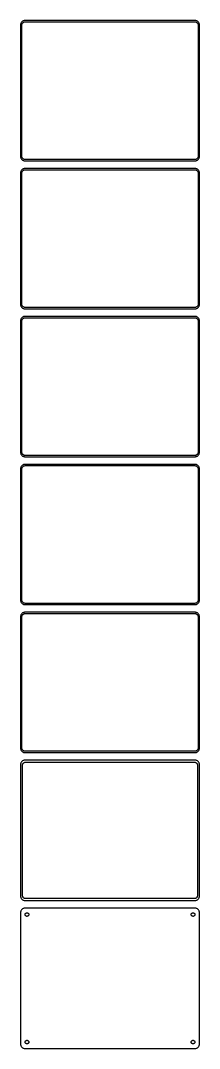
# Model space of a CAD drawing. Header units: metres. Extents: x -105 to 105, y 2528 to 5128.
# Drawn here: x -105 to 105, y 2528 to 3736 of the extents above; entities that cross this region are included whole.
import ezdxf

# ---------------------------------------------------------------- set-up
doc = ezdxf.new("R2010")
doc.units = ezdxf.units.M

msp = doc.modelspace()

# ---------------------------------------------------------------- linework, layer by layer
for p, q in [((-102.129, 3736.02), (-102.679, 3735.72)), ((-101.545, 3736.26), (-102.129, 3736.02)), ((-100.937, 3736.41), (-101.545, 3736.26)), ((-100.314, 3736.49), (-100.937, 3736.41)), ((100.314, 3736.49), (-100.314, 3736.49)), ((100.937, 3736.41), (100.314, 3736.49)), ((101.545, 3736.26), (100.937, 3736.41)), ((102.129, 3736.02), (101.545, 3736.26)), ((102.679, 3735.72), (102.129, 3736.02)), ((-104.961, 3732.13), (-105, 3731.5)), ((-105, 3731.5), (-105, 3576.5)), ((-104.843, 3732.74), (-104.961, 3732.13)), ((-104.649, 3733.34), (-104.843, 3732.74)), ((-104.382, 3733.91), (-104.649, 3733.34)), ((-104.045, 3734.44), (-104.382, 3733.91)), ((-103.645, 3734.92), (-104.045, 3734.44)), ((-103.187, 3735.35), (-103.645, 3734.92)), ((-103.5, 3731), (-103.468, 3731.5)), ((-103.5, 3577), (-103.5, 3731)), ((-103.468, 3731.5), (-103.374, 3731.99)), ((-103.374, 3731.99), (-103.219, 3732.47)), ((-103.219, 3732.47), (-103.005, 3732.93)), ((-102.679, 3735.72), (-103.187, 3735.35)), ((-103.005, 3732.93), (-102.736, 3733.35)), ((-102.736, 3733.35), (-102.416, 3733.74)), ((-102.416, 3733.74), (-102.05, 3734.08)), ((-102.05, 3734.08), (-101.643, 3734.38)), ((-101.643, 3734.38), (-101.203, 3734.62)), ((-101.203, 3734.62), (-100.736, 3734.8)), ((-100.736, 3734.8), (-100.25, 3734.93)), ((-100.25, 3734.93), (-99.7512, 3734.99)), ((-99.7512, 3734.99), (99.7512, 3734.99)), ((99.7512, 3734.99), (100.25, 3734.93)), ((100.25, 3734.93), (100.736, 3734.8)), ((100.736, 3734.8), (101.203, 3734.62)), ((101.203, 3734.62), (101.643, 3734.38)), ((101.643, 3734.38), (102.05, 3734.08)), ((102.05, 3734.08), (102.416, 3733.74)), ((102.416, 3733.74), (102.736, 3733.35)), ((103.187, 3735.35), (102.679, 3735.72)), ((102.736, 3733.35), (103.005, 3732.93)), ((103.005, 3732.93), (103.219, 3732.47)), ((103.645, 3734.92), (103.187, 3735.35)), ((103.219, 3732.47), (103.374, 3731.99)), ((103.374, 3731.99), (103.468, 3731.5)), ((103.468, 3731.5), (103.5, 3731)), ((103.5, 3731), (103.5, 3577)), ((104.045, 3734.44), (103.645, 3734.92)), ((104.382, 3733.91), (104.045, 3734.44)), ((104.649, 3733.34), (104.382, 3733.91)), ((104.843, 3732.74), (104.649, 3733.34)), ((104.961, 3732.13), (104.843, 3732.74)), ((105, 3731.5), (104.961, 3732.13)), ((105, 3576.5), (105, 3731.5)), ((-105, 3576.5), (-104.961, 3575.87)), ((-104.961, 3575.87), (-104.843, 3575.26)), ((-104.843, 3575.26), (-104.649, 3574.66)), ((-104.649, 3574.66), (-104.382, 3574.09)), ((-104.382, 3574.09), (-104.045, 3573.56)), ((-104.045, 3573.56), (-103.645, 3573.08)), ((-103.645, 3573.08), (-103.187, 3572.65)), ((-103.468, 3576.5), (-103.5, 3577)), ((-103.374, 3576.01), (-103.468, 3576.5)), ((-103.219, 3575.53), (-103.374, 3576.01)), ((-103.005, 3575.07), (-103.219, 3575.53)), ((-103.187, 3572.65), (-102.679, 3572.28)), ((-102.736, 3574.65), (-103.005, 3575.07)), ((-102.416, 3574.26), (-102.736, 3574.65)), ((-102.679, 3572.28), (-102.129, 3571.98)), ((-102.05, 3573.92), (-102.416, 3574.26)), ((-102.129, 3571.98), (-101.545, 3571.74)), ((-101.643, 3573.62), (-102.05, 3573.92)), ((-101.203, 3573.38), (-101.643, 3573.62)), ((-101.545, 3571.74), (-100.937, 3571.59)), ((-100.736, 3573.2), (-101.203, 3573.38)), ((-100.937, 3571.59), (-100.314, 3571.51)), ((-100.25, 3573.07), (-100.736, 3573.2)), ((-100.314, 3571.51), (100.314, 3571.51)), ((-99.7512, 3573.01), (-100.25, 3573.07)), ((99.7512, 3573.01), (-99.7512, 3573.01)), ((100.25, 3573.07), (99.7512, 3573.01)), ((100.736, 3573.2), (100.25, 3573.07)), ((100.314, 3571.51), (100.937, 3571.59)), ((101.203, 3573.38), (100.736, 3573.2)), ((100.937, 3571.59), (101.545, 3571.74)), ((101.643, 3573.62), (101.203, 3573.38)), ((101.545, 3571.74), (102.129, 3571.98)), ((102.05, 3573.92), (101.643, 3573.62)), ((102.416, 3574.26), (102.05, 3573.92)), ((102.129, 3571.98), (102.679, 3572.28)), ((102.736, 3574.65), (102.416, 3574.26)), ((102.679, 3572.28), (103.187, 3572.65)), ((103.005, 3575.07), (102.736, 3574.65)), ((103.219, 3575.53), (103.005, 3575.07)), ((103.187, 3572.65), (103.645, 3573.08)), ((103.374, 3576.01), (103.219, 3575.53)), ((103.468, 3576.5), (103.374, 3576.01)), ((103.5, 3577), (103.468, 3576.5)), ((103.645, 3573.08), (104.045, 3573.56)), ((104.045, 3573.56), (104.382, 3574.09)), ((104.382, 3574.09), (104.649, 3574.66)), ((104.649, 3574.66), (104.843, 3575.26)), ((104.843, 3575.26), (104.961, 3575.87)), ((104.961, 3575.87), (105, 3576.5)), ((-104.961, 3558.13), (-105, 3557.5)), ((-105, 3557.5), (-105, 3402.5)), ((-104.843, 3558.74), (-104.961, 3558.13)), ((-104.649, 3559.34), (-104.843, 3558.74)), ((-104.382, 3559.91), (-104.649, 3559.34)), ((-104.045, 3560.44), (-104.382, 3559.91)), ((-103.645, 3560.92), (-104.045, 3560.44)), ((-103.187, 3561.35), (-103.645, 3560.92)), ((-103.5, 3557), (-103.468, 3557.5)), ((-103.5, 3403), (-103.5, 3557)), ((-103.468, 3557.5), (-103.374, 3557.99)), ((-103.374, 3557.99), (-103.219, 3558.47)), ((-103.219, 3558.47), (-103.005, 3558.93)), ((-102.679, 3561.72), (-103.187, 3561.35)), ((-103.005, 3558.93), (-102.736, 3559.35)), ((-102.736, 3559.35), (-102.416, 3559.74)), ((-102.129, 3562.02), (-102.679, 3561.72)), ((-102.416, 3559.74), (-102.05, 3560.08)), ((-101.545, 3562.26), (-102.129, 3562.02)), ((-102.05, 3560.08), (-101.643, 3560.38)), ((-101.643, 3560.38), (-101.203, 3560.62)), ((-100.937, 3562.41), (-101.545, 3562.26)), ((-101.203, 3560.62), (-100.736, 3560.8)), ((-100.314, 3562.49), (-100.937, 3562.41)), ((-100.736, 3560.8), (-100.25, 3560.93)), ((100.314, 3562.49), (-100.314, 3562.49)), ((-100.25, 3560.93), (-99.7512, 3560.99)), ((-99.7512, 3560.99), (99.7512, 3560.99)), ((99.7512, 3560.99), (100.25, 3560.93)), ((100.25, 3560.93), (100.736, 3560.8)), ((100.937, 3562.41), (100.314, 3562.49)), ((100.736, 3560.8), (101.203, 3560.62)), ((101.545, 3562.26), (100.937, 3562.41)), ((101.203, 3560.62), (101.643, 3560.38)), ((102.129, 3562.02), (101.545, 3562.26)), ((101.643, 3560.38), (102.05, 3560.08)), ((102.05, 3560.08), (102.416, 3559.74)), ((102.679, 3561.72), (102.129, 3562.02)), ((102.416, 3559.74), (102.736, 3559.35)), ((103.187, 3561.35), (102.679, 3561.72)), ((102.736, 3559.35), (103.005, 3558.93)), ((103.005, 3558.93), (103.219, 3558.47)), ((103.645, 3560.92), (103.187, 3561.35)), ((103.219, 3558.47), (103.374, 3557.99)), ((103.374, 3557.99), (103.468, 3557.5)), ((103.468, 3557.5), (103.5, 3557)), ((103.5, 3557), (103.5, 3403)), ((104.045, 3560.44), (103.645, 3560.92)), ((104.382, 3559.91), (104.045, 3560.44)), ((104.649, 3559.34), (104.382, 3559.91)), ((104.843, 3558.74), (104.649, 3559.34)), ((104.961, 3558.13), (104.843, 3558.74)), ((105, 3557.5), (104.961, 3558.13)), ((105, 3402.5), (105, 3557.5)), ((-105, 3402.5), (-104.961, 3401.87)), ((-104.961, 3401.87), (-104.843, 3401.26)), ((-104.843, 3401.26), (-104.649, 3400.66)), ((-104.649, 3400.66), (-104.382, 3400.09)), ((-104.382, 3400.09), (-104.045, 3399.56)), ((-104.045, 3399.56), (-103.645, 3399.08)), ((-103.645, 3399.08), (-103.187, 3398.65)), ((-103.468, 3402.5), (-103.5, 3403)), ((-103.374, 3402.01), (-103.468, 3402.5)), ((-103.219, 3401.53), (-103.374, 3402.01)), ((-103.005, 3401.07), (-103.219, 3401.53)), ((-103.187, 3398.65), (-102.679, 3398.28)), ((-102.736, 3400.65), (-103.005, 3401.07)), ((-102.416, 3400.26), (-102.736, 3400.65)), ((-102.679, 3398.28), (-102.129, 3397.98)), ((-102.05, 3399.92), (-102.416, 3400.26)), ((-102.129, 3397.98), (-101.545, 3397.74)), ((-101.643, 3399.62), (-102.05, 3399.92)), ((-101.203, 3399.38), (-101.643, 3399.62)), ((-101.545, 3397.74), (-100.937, 3397.59)), ((-100.736, 3399.2), (-101.203, 3399.38)), ((-100.937, 3397.59), (-100.314, 3397.51)), ((-100.25, 3399.07), (-100.736, 3399.2)), ((-100.314, 3397.51), (100.314, 3397.51)), ((-99.7512, 3399.01), (-100.25, 3399.07)), ((99.7512, 3399.01), (-99.7512, 3399.01)), ((100.25, 3399.07), (99.7512, 3399.01)), ((100.736, 3399.2), (100.25, 3399.07)), ((100.314, 3397.51), (100.937, 3397.59)), ((101.203, 3399.38), (100.736, 3399.2)), ((100.937, 3397.59), (101.545, 3397.74)), ((101.643, 3399.62), (101.203, 3399.38)), ((101.545, 3397.74), (102.129, 3397.98)), ((102.05, 3399.92), (101.643, 3399.62)), ((102.416, 3400.26), (102.05, 3399.92)), ((102.129, 3397.98), (102.679, 3398.28)), ((102.736, 3400.65), (102.416, 3400.26)), ((102.679, 3398.28), (103.187, 3398.65)), ((103.005, 3401.07), (102.736, 3400.65)), ((103.219, 3401.53), (103.005, 3401.07)), ((103.187, 3398.65), (103.645, 3399.08)), ((103.374, 3402.01), (103.219, 3401.53)), ((103.468, 3402.5), (103.374, 3402.01)), ((103.5, 3403), (103.468, 3402.5)), ((103.645, 3399.08), (104.045, 3399.56)), ((104.045, 3399.56), (104.382, 3400.09)), ((104.382, 3400.09), (104.649, 3400.66)), ((104.649, 3400.66), (104.843, 3401.26)), ((104.843, 3401.26), (104.961, 3401.87)), ((104.961, 3401.87), (105, 3402.5)), ((-104.649, 3385.34), (-104.843, 3384.74)), ((-104.382, 3385.91), (-104.649, 3385.34)), ((-104.045, 3386.44), (-104.382, 3385.91)), ((-103.645, 3386.92), (-104.045, 3386.44)), ((-103.187, 3387.35), (-103.645, 3386.92)), ((-102.679, 3387.72), (-103.187, 3387.35)), ((-103.005, 3384.93), (-102.736, 3385.35)), ((-102.736, 3385.35), (-102.416, 3385.74)), ((-102.129, 3388.02), (-102.679, 3387.72)), ((-102.416, 3385.74), (-102.05, 3386.08)), ((-101.545, 3388.26), (-102.129, 3388.02)), ((-102.05, 3386.08), (-101.643, 3386.38)), ((-101.643, 3386.38), (-101.203, 3386.62)), ((-100.937, 3388.41), (-101.545, 3388.26)), ((-101.203, 3386.62), (-100.736, 3386.8)), ((-100.314, 3388.49), (-100.937, 3388.41)), ((-100.736, 3386.8), (-100.25, 3386.93)), ((100.314, 3388.49), (-100.314, 3388.49)), ((-100.25, 3386.93), (-99.7512, 3386.99)), ((-99.7512, 3386.99), (99.7512, 3386.99)), ((99.7512, 3386.99), (100.25, 3386.93)), ((100.25, 3386.93), (100.736, 3386.8)), ((100.937, 3388.41), (100.314, 3388.49)), ((100.736, 3386.8), (101.203, 3386.62)), ((101.545, 3388.26), (100.937, 3388.41)), ((101.203, 3386.62), (101.643, 3386.38)), ((102.129, 3388.02), (101.545, 3388.26)), ((101.643, 3386.38), (102.05, 3386.08)), ((102.05, 3386.08), (102.416, 3385.74)), ((102.679, 3387.72), (102.129, 3388.02)), ((102.416, 3385.74), (102.736, 3385.35)), ((103.187, 3387.35), (102.679, 3387.72)), ((102.736, 3385.35), (103.005, 3384.93)), ((103.645, 3386.92), (103.187, 3387.35)), ((104.045, 3386.44), (103.645, 3386.92)), ((104.382, 3385.91), (104.045, 3386.44)), ((104.649, 3385.34), (104.382, 3385.91)), ((104.843, 3384.74), (104.649, 3385.34)), ((-104.961, 3384.13), (-105, 3383.5)), ((-105, 3383.5), (-105, 3228.5)), ((-104.843, 3384.74), (-104.961, 3384.13)), ((-103.5, 3383), (-103.468, 3383.5)), ((-103.5, 3229), (-103.5, 3383)), ((-103.468, 3383.5), (-103.374, 3383.99)), ((-103.374, 3383.99), (-103.219, 3384.47)), ((-103.219, 3384.47), (-103.005, 3384.93)), ((103.005, 3384.93), (103.219, 3384.47)), ((103.219, 3384.47), (103.374, 3383.99)), ((103.374, 3383.99), (103.468, 3383.5)), ((103.468, 3383.5), (103.5, 3383)), ((103.5, 3383), (103.5, 3229)), ((104.961, 3384.13), (104.843, 3384.74)), ((105, 3383.5), (104.961, 3384.13)), ((105, 3228.5), (105, 3383.5)), ((-105, 3228.5), (-104.961, 3227.87)), ((-103.468, 3228.5), (-103.5, 3229)), ((-103.374, 3228.01), (-103.468, 3228.5)), ((-103.219, 3227.53), (-103.374, 3228.01)), ((103.374, 3228.01), (103.219, 3227.53)), ((103.468, 3228.5), (103.374, 3228.01)), ((103.5, 3229), (103.468, 3228.5)), ((104.961, 3227.87), (105, 3228.5)), ((-104.961, 3227.87), (-104.843, 3227.26)), ((-104.843, 3227.26), (-104.649, 3226.66)), ((-104.649, 3226.66), (-104.382, 3226.09)), ((-104.382, 3226.09), (-104.045, 3225.56)), ((-104.045, 3225.56), (-103.645, 3225.08)), ((-103.645, 3225.08), (-103.187, 3224.65)), ((-103.005, 3227.07), (-103.219, 3227.53)), ((-103.187, 3224.65), (-102.679, 3224.28)), ((-102.736, 3226.65), (-103.005, 3227.07)), ((-102.416, 3226.26), (-102.736, 3226.65)), ((-102.679, 3224.28), (-102.129, 3223.98)), ((-102.05, 3225.92), (-102.416, 3226.26)), ((-102.129, 3223.98), (-101.545, 3223.74)), ((-101.643, 3225.62), (-102.05, 3225.92)), ((-101.203, 3225.38), (-101.643, 3225.62)), ((-101.545, 3223.74), (-100.937, 3223.59)), ((-100.736, 3225.2), (-101.203, 3225.38)), ((-100.937, 3223.59), (-100.314, 3223.51)), ((-100.25, 3225.07), (-100.736, 3225.2)), ((-100.314, 3223.51), (100.314, 3223.51)), ((-99.7512, 3225.01), (-100.25, 3225.07)), ((99.7512, 3225.01), (-99.7512, 3225.01)), ((100.25, 3225.07), (99.7512, 3225.01)), ((100.736, 3225.2), (100.25, 3225.07)), ((100.314, 3223.51), (100.937, 3223.59)), ((101.203, 3225.38), (100.736, 3225.2)), ((100.937, 3223.59), (101.545, 3223.74)), ((101.643, 3225.62), (101.203, 3225.38)), ((101.545, 3223.74), (102.129, 3223.98)), ((102.05, 3225.92), (101.643, 3225.62)), ((102.416, 3226.26), (102.05, 3225.92)), ((102.129, 3223.98), (102.679, 3224.28)), ((102.736, 3226.65), (102.416, 3226.26)), ((102.679, 3224.28), (103.187, 3224.65)), ((103.005, 3227.07), (102.736, 3226.65)), ((103.219, 3227.53), (103.005, 3227.07)), ((103.187, 3224.65), (103.645, 3225.08)), ((103.645, 3225.08), (104.045, 3225.56)), ((104.045, 3225.56), (104.382, 3226.09)), ((104.382, 3226.09), (104.649, 3226.66)), ((104.649, 3226.66), (104.843, 3227.26)), ((104.843, 3227.26), (104.961, 3227.87)), ((-104.961, 3210.13), (-105, 3209.5)), ((-105, 3209.5), (-105, 3054.5)), ((-104.843, 3210.74), (-104.961, 3210.13)), ((-104.649, 3211.34), (-104.843, 3210.74)), ((-104.382, 3211.91), (-104.649, 3211.34)), ((-104.045, 3212.44), (-104.382, 3211.91)), ((-103.645, 3212.92), (-104.045, 3212.44)), ((-103.187, 3213.35), (-103.645, 3212.92)), ((-103.5, 3209), (-103.468, 3209.5)), ((-103.5, 3055), (-103.5, 3209)), ((-103.468, 3209.5), (-103.374, 3209.99)), ((-103.374, 3209.99), (-103.219, 3210.47)), ((-103.219, 3210.47), (-103.005, 3210.93)), ((-102.679, 3213.72), (-103.187, 3213.35)), ((-103.005, 3210.93), (-102.736, 3211.35)), ((-102.736, 3211.35), (-102.416, 3211.74)), ((-102.129, 3214.02), (-102.679, 3213.72)), ((-102.416, 3211.74), (-102.05, 3212.08)), ((-101.545, 3214.26), (-102.129, 3214.02)), ((-102.05, 3212.08), (-101.643, 3212.38)), ((-101.643, 3212.38), (-101.203, 3212.62)), ((-100.937, 3214.41), (-101.545, 3214.26)), ((-101.203, 3212.62), (-100.736, 3212.8)), ((-100.314, 3214.49), (-100.937, 3214.41)), ((-100.736, 3212.8), (-100.25, 3212.93)), ((100.314, 3214.49), (-100.314, 3214.49)), ((-100.25, 3212.93), (-99.7512, 3212.99)), ((-99.7512, 3212.99), (99.7512, 3212.99)), ((99.7512, 3212.99), (100.25, 3212.93)), ((100.25, 3212.93), (100.736, 3212.8)), ((100.937, 3214.41), (100.314, 3214.49)), ((100.736, 3212.8), (101.203, 3212.62)), ((101.545, 3214.26), (100.937, 3214.41)), ((101.203, 3212.62), (101.643, 3212.38)), ((102.129, 3214.02), (101.545, 3214.26)), ((101.643, 3212.38), (102.05, 3212.08)), ((102.05, 3212.08), (102.416, 3211.74)), ((102.679, 3213.72), (102.129, 3214.02)), ((102.416, 3211.74), (102.736, 3211.35)), ((103.187, 3213.35), (102.679, 3213.72)), ((102.736, 3211.35), (103.005, 3210.93)), ((103.005, 3210.93), (103.219, 3210.47)), ((103.645, 3212.92), (103.187, 3213.35)), ((103.219, 3210.47), (103.374, 3209.99)), ((103.374, 3209.99), (103.468, 3209.5)), ((103.468, 3209.5), (103.5, 3209)), ((103.5, 3209), (103.5, 3055)), ((104.045, 3212.44), (103.645, 3212.92)), ((104.382, 3211.91), (104.045, 3212.44)), ((104.649, 3211.34), (104.382, 3211.91)), ((104.843, 3210.74), (104.649, 3211.34)), ((104.961, 3210.13), (104.843, 3210.74)), ((105, 3209.5), (104.961, 3210.13)), ((105, 3054.5), (105, 3209.5)), ((-105, 3054.5), (-104.961, 3053.87)), ((-104.961, 3053.87), (-104.843, 3053.26)), ((-104.843, 3053.26), (-104.649, 3052.66)), ((-104.649, 3052.66), (-104.382, 3052.09)), ((-104.382, 3052.09), (-104.045, 3051.56)), ((-104.045, 3051.56), (-103.645, 3051.08)), ((-103.645, 3051.08), (-103.187, 3050.65)), ((-103.468, 3054.5), (-103.5, 3055)), ((-103.374, 3054.01), (-103.468, 3054.5)), ((-103.219, 3053.53), (-103.374, 3054.01)), ((-103.005, 3053.07), (-103.219, 3053.53)), ((-103.187, 3050.65), (-102.679, 3050.28)), ((-102.736, 3052.65), (-103.005, 3053.07)), ((-102.416, 3052.26), (-102.736, 3052.65)), ((-102.679, 3050.28), (-102.129, 3049.98)), ((-102.05, 3051.92), (-102.416, 3052.26)), ((-102.129, 3049.98), (-101.545, 3049.74)), ((-101.643, 3051.62), (-102.05, 3051.92)), ((-101.203, 3051.38), (-101.643, 3051.62)), ((-101.545, 3049.74), (-100.937, 3049.59)), ((-100.736, 3051.2), (-101.203, 3051.38)), ((-100.937, 3049.59), (-100.314, 3049.51)), ((-100.25, 3051.07), (-100.736, 3051.2)), ((-100.314, 3049.51), (100.314, 3049.51)), ((-99.7512, 3051.01), (-100.25, 3051.07)), ((99.7512, 3051.01), (-99.7512, 3051.01)), ((100.25, 3051.07), (99.7512, 3051.01)), ((100.736, 3051.2), (100.25, 3051.07)), ((100.314, 3049.51), (100.937, 3049.59)), ((101.203, 3051.38), (100.736, 3051.2)), ((100.937, 3049.59), (101.545, 3049.74)), ((101.643, 3051.62), (101.203, 3051.38)), ((101.545, 3049.74), (102.129, 3049.98)), ((102.05, 3051.92), (101.643, 3051.62)), ((102.416, 3052.26), (102.05, 3051.92)), ((102.129, 3049.98), (102.679, 3050.28)), ((102.736, 3052.65), (102.416, 3052.26)), ((102.679, 3050.28), (103.187, 3050.65)), ((103.005, 3053.07), (102.736, 3052.65)), ((103.219, 3053.53), (103.005, 3053.07)), ((103.187, 3050.65), (103.645, 3051.08)), ((103.374, 3054.01), (103.219, 3053.53)), ((103.468, 3054.5), (103.374, 3054.01)), ((103.5, 3055), (103.468, 3054.5)), ((103.645, 3051.08), (104.045, 3051.56)), ((104.045, 3051.56), (104.382, 3052.09)), ((104.382, 3052.09), (104.649, 3052.66)), ((104.649, 3052.66), (104.843, 3053.26)), ((104.843, 3053.26), (104.961, 3053.87)), ((104.961, 3053.87), (105, 3054.5)), ((-104.961, 3036.13), (-105, 3035.5)), ((-105, 3035.5), (-105, 2880.5)), ((-104.843, 3036.74), (-104.961, 3036.13)), ((-104.649, 3037.34), (-104.843, 3036.74)), ((-104.382, 3037.91), (-104.649, 3037.34)), ((-104.045, 3038.44), (-104.382, 3037.91)), ((-103.645, 3038.92), (-104.045, 3038.44)), ((-103.187, 3039.35), (-103.645, 3038.92)), ((-103.5, 3035), (-103.468, 3035.5)), ((-103.5, 2881), (-103.5, 3035)), ((-103.468, 3035.5), (-103.374, 3035.99)), ((-103.374, 3035.99), (-103.219, 3036.47)), ((-103.219, 3036.47), (-103.005, 3036.93)), ((-102.679, 3039.72), (-103.187, 3039.35)), ((-103.005, 3036.93), (-102.736, 3037.35)), ((-102.736, 3037.35), (-102.416, 3037.74)), ((-102.129, 3040.02), (-102.679, 3039.72)), ((-102.416, 3037.74), (-102.05, 3038.08)), ((-101.545, 3040.26), (-102.129, 3040.02)), ((-102.05, 3038.08), (-101.643, 3038.38)), ((-101.643, 3038.38), (-101.203, 3038.62)), ((-100.937, 3040.41), (-101.545, 3040.26)), ((-101.203, 3038.62), (-100.736, 3038.8)), ((-100.314, 3040.49), (-100.937, 3040.41)), ((-100.736, 3038.8), (-100.25, 3038.93)), ((100.314, 3040.49), (-100.314, 3040.49)), ((-100.25, 3038.93), (-99.7512, 3038.99)), ((-99.7512, 3038.99), (99.7512, 3038.99)), ((99.7512, 3038.99), (100.25, 3038.93)), ((100.25, 3038.93), (100.736, 3038.8)), ((100.937, 3040.41), (100.314, 3040.49)), ((100.736, 3038.8), (101.203, 3038.62)), ((101.545, 3040.26), (100.937, 3040.41)), ((101.203, 3038.62), (101.643, 3038.38)), ((102.129, 3040.02), (101.545, 3040.26)), ((101.643, 3038.38), (102.05, 3038.08)), ((102.05, 3038.08), (102.416, 3037.74)), ((102.679, 3039.72), (102.129, 3040.02)), ((102.416, 3037.74), (102.736, 3037.35)), ((103.187, 3039.35), (102.679, 3039.72)), ((102.736, 3037.35), (103.005, 3036.93)), ((103.005, 3036.93), (103.219, 3036.47)), ((103.645, 3038.92), (103.187, 3039.35)), ((103.219, 3036.47), (103.374, 3035.99)), ((103.374, 3035.99), (103.468, 3035.5)), ((103.468, 3035.5), (103.5, 3035)), ((103.5, 3035), (103.5, 2881)), ((104.045, 3038.44), (103.645, 3038.92)), ((104.382, 3037.91), (104.045, 3038.44)), ((104.649, 3037.34), (104.382, 3037.91)), ((104.843, 3036.74), (104.649, 3037.34)), ((104.961, 3036.13), (104.843, 3036.74)), ((105, 3035.5), (104.961, 3036.13)), ((105, 2880.5), (105, 3035.5)), ((-105, 2880.5), (-104.961, 2879.87)), ((-104.961, 2879.87), (-104.843, 2879.26)), ((-104.843, 2879.26), (-104.649, 2878.66)), ((-104.649, 2878.66), (-104.382, 2878.09)), ((-104.382, 2878.09), (-104.045, 2877.56)), ((-104.045, 2877.56), (-103.645, 2877.08)), ((-103.468, 2880.5), (-103.5, 2881)), ((-103.374, 2880.01), (-103.468, 2880.5)), ((-103.219, 2879.53), (-103.374, 2880.01)), ((-103.005, 2879.07), (-103.219, 2879.53)), ((-102.736, 2878.65), (-103.005, 2879.07)), ((-102.416, 2878.26), (-102.736, 2878.65)), ((-102.05, 2877.92), (-102.416, 2878.26)), ((-101.643, 2877.62), (-102.05, 2877.92)), ((-101.203, 2877.38), (-101.643, 2877.62)), ((-100.736, 2877.2), (-101.203, 2877.38)), ((101.203, 2877.38), (100.736, 2877.2)), ((101.643, 2877.62), (101.203, 2877.38)), ((102.05, 2877.92), (101.643, 2877.62)), ((102.416, 2878.26), (102.05, 2877.92)), ((102.736, 2878.65), (102.416, 2878.26)), ((103.005, 2879.07), (102.736, 2878.65)), ((103.219, 2879.53), (103.005, 2879.07)), ((103.374, 2880.01), (103.219, 2879.53)), ((103.468, 2880.5), (103.374, 2880.01)), ((103.5, 2881), (103.468, 2880.5)), ((103.645, 2877.08), (104.045, 2877.56)), ((104.045, 2877.56), (104.382, 2878.09)), ((104.382, 2878.09), (104.649, 2878.66)), ((104.649, 2878.66), (104.843, 2879.26)), ((104.843, 2879.26), (104.961, 2879.87)), ((104.961, 2879.87), (105, 2880.5)), ((-103.645, 2877.08), (-103.187, 2876.65)), ((-103.187, 2865.35), (-103.645, 2864.92)), ((-103.187, 2876.65), (-102.679, 2876.28)), ((-102.679, 2865.72), (-103.187, 2865.35)), ((-102.679, 2876.28), (-102.129, 2875.98)), ((-102.129, 2866.02), (-102.679, 2865.72)), ((-102.129, 2875.98), (-101.545, 2875.74)), ((-101.545, 2866.26), (-102.129, 2866.02)), ((-101.545, 2875.74), (-100.937, 2875.59)), ((-100.937, 2866.41), (-101.545, 2866.26)), ((-100.937, 2875.59), (-100.314, 2875.51)), ((-100.314, 2866.49), (-100.937, 2866.41)), ((-100.25, 2877.07), (-100.736, 2877.2)), ((-100.314, 2875.51), (100.314, 2875.51)), ((100.314, 2866.49), (-100.314, 2866.49)), ((-99.7512, 2877.01), (-100.25, 2877.07)), ((99.7512, 2877.01), (-99.7512, 2877.01)), ((100.25, 2877.07), (99.7512, 2877.01)), ((100.736, 2877.2), (100.25, 2877.07)), ((100.314, 2875.51), (100.937, 2875.59)), ((100.937, 2866.41), (100.314, 2866.49)), ((100.937, 2875.59), (101.545, 2875.74)), ((101.545, 2866.26), (100.937, 2866.41)), ((101.545, 2875.74), (102.129, 2875.98)), ((102.129, 2866.02), (101.545, 2866.26)), ((102.129, 2875.98), (102.679, 2876.28)), ((102.679, 2865.72), (102.129, 2866.02)), ((102.679, 2876.28), (103.187, 2876.65)), ((103.187, 2865.35), (102.679, 2865.72)), ((103.187, 2876.65), (103.645, 2877.08)), ((103.645, 2864.92), (103.187, 2865.35)), ((-104.961, 2862.13), (-105, 2861.5)), ((-105, 2861.5), (-105, 2706.5)), ((-104.843, 2862.74), (-104.961, 2862.13)), ((-104.649, 2863.34), (-104.843, 2862.74)), ((-104.382, 2863.91), (-104.649, 2863.34)), ((-104.045, 2864.44), (-104.382, 2863.91)), ((-103.645, 2864.92), (-104.045, 2864.44)), ((-102.613, 2861), (-102.588, 2861.39)), ((-102.613, 2707), (-102.613, 2861)), ((-102.588, 2861.39), (-102.515, 2861.77)), ((-102.515, 2861.77), (-102.394, 2862.15)), ((-102.394, 2862.15), (-102.228, 2862.5)), ((-102.228, 2862.5), (-102.018, 2862.83)), ((-102.018, 2862.83), (-101.769, 2863.13)), ((-101.769, 2863.13), (-101.484, 2863.4)), ((-101.484, 2863.4), (-101.168, 2863.63)), ((-101.168, 2863.63), (-100.825, 2863.82)), ((-100.825, 2863.82), (-100.462, 2863.96)), ((-100.462, 2863.96), (-100.083, 2864.06)), ((-100.083, 2864.06), (-99.6955, 2864.11)), ((-99.6955, 2864.11), (99.6955, 2864.11)), ((99.6955, 2864.11), (100.083, 2864.06)), ((100.083, 2864.06), (100.462, 2863.96)), ((100.462, 2863.96), (100.825, 2863.82)), ((100.825, 2863.82), (101.168, 2863.63)), ((101.168, 2863.63), (101.484, 2863.4)), ((101.484, 2863.4), (101.769, 2863.13)), ((101.769, 2863.13), (102.018, 2862.83)), ((102.018, 2862.83), (102.228, 2862.5)), ((102.228, 2862.5), (102.394, 2862.15)), ((102.394, 2862.15), (102.515, 2861.77)), ((102.515, 2861.77), (102.588, 2861.39)), ((102.588, 2861.39), (102.613, 2861)), ((102.613, 2861), (102.613, 2707)), ((104.045, 2864.44), (103.645, 2864.92)), ((104.382, 2863.91), (104.045, 2864.44)), ((104.649, 2863.34), (104.382, 2863.91)), ((104.843, 2862.74), (104.649, 2863.34)), ((104.961, 2862.13), (104.843, 2862.74)), ((105, 2861.5), (104.961, 2862.13)), ((105, 2706.5), (105, 2861.5)), ((-105, 2706.5), (-104.961, 2705.87)), ((-104.961, 2705.87), (-104.843, 2705.26)), ((-104.843, 2705.26), (-104.649, 2704.66)), ((-104.649, 2704.66), (-104.382, 2704.09)), ((-104.382, 2704.09), (-104.045, 2703.56)), ((-104.045, 2703.56), (-103.645, 2703.08)), ((-103.645, 2703.08), (-103.187, 2702.65)), ((-103.187, 2702.65), (-102.679, 2702.28)), ((-102.679, 2702.28), (-102.129, 2701.98)), ((-102.588, 2706.61), (-102.613, 2707)), ((-102.515, 2706.23), (-102.588, 2706.61)), ((-102.394, 2705.85), (-102.515, 2706.23)), ((-102.228, 2705.5), (-102.394, 2705.85)), ((-102.018, 2705.17), (-102.228, 2705.5)), ((-102.129, 2701.98), (-101.545, 2701.74)), ((-101.769, 2704.87), (-102.018, 2705.17)), ((-101.484, 2704.6), (-101.769, 2704.87)), ((-101.545, 2701.74), (-100.937, 2701.59)), ((-101.168, 2704.37), (-101.484, 2704.6)), ((-100.825, 2704.18), (-101.168, 2704.37)), ((-100.937, 2701.59), (-100.314, 2701.51)), ((-100.462, 2704.04), (-100.825, 2704.18)), ((-100.083, 2703.94), (-100.462, 2704.04)), ((-100.314, 2701.51), (100.314, 2701.51)), ((-99.6955, 2703.89), (-100.083, 2703.94)), ((99.6955, 2703.89), (-99.6955, 2703.89)), ((100.083, 2703.94), (99.6955, 2703.89)), ((100.462, 2704.04), (100.083, 2703.94)), ((100.314, 2701.51), (100.937, 2701.59)), ((100.825, 2704.18), (100.462, 2704.04)), ((101.168, 2704.37), (100.825, 2704.18)), ((100.937, 2701.59), (101.545, 2701.74)), ((101.484, 2704.6), (101.168, 2704.37)), ((101.769, 2704.87), (101.484, 2704.6)), ((101.545, 2701.74), (102.129, 2701.98)), ((102.018, 2705.17), (101.769, 2704.87)), ((102.228, 2705.5), (102.018, 2705.17)), ((102.129, 2701.98), (102.679, 2702.28)), ((102.394, 2705.85), (102.228, 2705.5)), ((102.515, 2706.23), (102.394, 2705.85)), ((102.588, 2706.61), (102.515, 2706.23)), ((102.613, 2707), (102.588, 2706.61)), ((102.679, 2702.28), (103.187, 2702.65)), ((103.187, 2702.65), (103.645, 2703.08)), ((103.645, 2703.08), (104.045, 2703.56)), ((104.045, 2703.56), (104.382, 2704.09)), ((104.382, 2704.09), (104.649, 2704.66)), ((104.649, 2704.66), (104.843, 2705.26)), ((104.843, 2705.26), (104.961, 2705.87)), ((104.961, 2705.87), (105, 2706.5)), ((-104.961, 2688.13), (-105, 2687.5)), ((-105, 2687.5), (-105, 2532.5)), ((-104.843, 2688.74), (-104.961, 2688.13)), ((-104.649, 2689.34), (-104.843, 2688.74)), ((-104.382, 2689.91), (-104.649, 2689.34)), ((-104.045, 2690.44), (-104.382, 2689.91)), ((-103.645, 2690.92), (-104.045, 2690.44)), ((-103.187, 2691.35), (-103.645, 2690.92)), ((-102.679, 2691.72), (-103.187, 2691.35)), ((-102.129, 2692.02), (-102.679, 2691.72)), ((-101.545, 2692.26), (-102.129, 2692.02)), ((-100.937, 2692.41), (-101.545, 2692.26)), ((-100.314, 2692.49), (-100.937, 2692.41)), ((100.314, 2692.49), (-100.314, 2692.49)), ((-99.6353, 2685), (-99.6185, 2685.27)), ((-99.6185, 2684.73), (-99.6353, 2685)), ((-99.6185, 2685.27), (-99.5682, 2685.53)), ((-99.5682, 2684.47), (-99.6185, 2684.73)), ((-99.5682, 2685.53), (-99.4853, 2685.79)), ((-99.4853, 2684.21), (-99.5682, 2684.47)), ((-99.4853, 2685.79), (-99.3712, 2686.03)), ((-99.3712, 2683.97), (-99.4853, 2684.21)), ((-99.3712, 2686.03), (-99.2275, 2686.26)), ((-99.2275, 2683.74), (-99.3712, 2683.97)), ((-99.2275, 2686.26), (-99.0566, 2686.46)), ((-99.0566, 2686.46), (-98.8611, 2686.65)), ((-98.8611, 2686.65), (-98.6441, 2686.8)), ((-98.6441, 2686.8), (-98.4092, 2686.93)), ((-98.4092, 2686.93), (-98.1598, 2687.03)), ((-98.1598, 2687.03), (-97.9001, 2687.1)), ((-97.9001, 2687.1), (-97.6341, 2687.13)), ((-97.6341, 2687.13), (-97.3659, 2687.13)), ((-97.3659, 2687.13), (-97.0999, 2687.1)), ((-97.0999, 2687.1), (-96.8401, 2687.03)), ((-96.8401, 2687.03), (-96.5908, 2686.93)), ((-96.5908, 2686.93), (-96.3559, 2686.8)), ((-96.3559, 2686.8), (-96.1389, 2686.65)), ((-96.1389, 2686.65), (-95.9434, 2686.46)), ((-95.9434, 2686.46), (-95.7725, 2686.26)), ((-95.7725, 2686.26), (-95.6288, 2686.03)), ((-95.6288, 2683.97), (-95.7725, 2683.74)), ((-95.6288, 2686.03), (-95.5146, 2685.79)), ((-95.5146, 2684.21), (-95.6288, 2683.97)), ((-95.5146, 2685.79), (-95.4318, 2685.53)), ((-95.4318, 2684.47), (-95.5146, 2684.21)), ((-95.4318, 2685.53), (-95.3815, 2685.27)), ((-95.3815, 2684.73), (-95.4318, 2684.47)), ((-95.3815, 2685.27), (-95.3647, 2685)), ((-95.3647, 2685), (-95.3815, 2684.73)), ((95.3647, 2685), (95.3815, 2685.27)), ((95.3815, 2684.73), (95.3647, 2685)), ((95.3815, 2685.27), (95.4318, 2685.53)), ((95.4318, 2684.47), (95.3815, 2684.73)), ((95.4318, 2685.53), (95.5146, 2685.79)), ((95.5146, 2684.21), (95.4318, 2684.47)), ((95.5146, 2685.79), (95.6288, 2686.03)), ((95.6288, 2683.97), (95.5146, 2684.21)), ((95.6288, 2686.03), (95.7725, 2686.26)), ((95.7725, 2683.74), (95.6288, 2683.97)), ((95.7725, 2686.26), (95.9434, 2686.46)), ((95.9434, 2686.46), (96.1389, 2686.65)), ((96.1389, 2686.65), (96.3559, 2686.8)), ((96.3559, 2686.8), (96.5908, 2686.93)), ((96.5908, 2686.93), (96.8401, 2687.03)), ((96.8401, 2687.03), (97.0999, 2687.1)), ((97.0999, 2687.1), (97.3659, 2687.13)), ((97.3659, 2687.13), (97.6341, 2687.13)), ((97.6341, 2687.13), (97.9001, 2687.1)), ((97.9001, 2687.1), (98.1598, 2687.03)), ((98.1598, 2687.03), (98.4092, 2686.93)), ((98.4092, 2686.93), (98.6441, 2686.8)), ((98.6441, 2686.8), (98.8611, 2686.65)), ((98.8611, 2686.65), (99.0566, 2686.46)), ((99.0566, 2686.46), (99.2275, 2686.26)), ((99.2275, 2686.26), (99.3712, 2686.03)), ((99.3712, 2683.97), (99.2275, 2683.74)), ((99.3712, 2686.03), (99.4853, 2685.79)), ((99.4853, 2684.21), (99.3712, 2683.97)), ((99.4853, 2685.79), (99.5682, 2685.53)), ((99.5682, 2684.47), (99.4853, 2684.21)), ((99.5682, 2685.53), (99.6185, 2685.27)), ((99.6185, 2684.73), (99.5682, 2684.47)), ((99.6185, 2685.27), (99.6353, 2685)), ((99.6353, 2685), (99.6185, 2684.73)), ((100.937, 2692.41), (100.314, 2692.49)), ((101.545, 2692.26), (100.937, 2692.41)), ((102.129, 2692.02), (101.545, 2692.26)), ((102.679, 2691.72), (102.129, 2692.02)), ((103.187, 2691.35), (102.679, 2691.72)), ((103.645, 2690.92), (103.187, 2691.35)), ((104.045, 2690.44), (103.645, 2690.92)), ((104.382, 2689.91), (104.045, 2690.44)), ((104.649, 2689.34), (104.382, 2689.91)), ((104.843, 2688.74), (104.649, 2689.34)), ((104.961, 2688.13), (104.843, 2688.74)), ((105, 2687.5), (104.961, 2688.13)), ((105, 2532.5), (105, 2687.5)), ((-99.0566, 2683.54), (-99.2275, 2683.74)), ((-98.8611, 2683.35), (-99.0566, 2683.54)), ((-98.6441, 2683.2), (-98.8611, 2683.35)), ((-98.4092, 2683.07), (-98.6441, 2683.2)), ((-98.1598, 2682.97), (-98.4092, 2683.07)), ((-97.9001, 2682.9), (-98.1598, 2682.97)), ((-97.6341, 2682.87), (-97.9001, 2682.9)), ((-97.3659, 2682.87), (-97.6341, 2682.87)), ((-97.0999, 2682.9), (-97.3659, 2682.87)), ((-96.8401, 2682.97), (-97.0999, 2682.9)), ((-96.5908, 2683.07), (-96.8401, 2682.97)), ((-96.3559, 2683.2), (-96.5908, 2683.07)), ((-96.1389, 2683.35), (-96.3559, 2683.2)), ((-95.9434, 2683.54), (-96.1389, 2683.35)), ((-95.7725, 2683.74), (-95.9434, 2683.54)), ((95.9434, 2683.54), (95.7725, 2683.74)), ((96.1389, 2683.35), (95.9434, 2683.54)), ((96.3559, 2683.2), (96.1389, 2683.35)), ((96.5908, 2683.07), (96.3559, 2683.2)), ((96.8401, 2682.97), (96.5908, 2683.07)), ((97.0999, 2682.9), (96.8401, 2682.97)), ((97.3659, 2682.87), (97.0999, 2682.9)), ((97.6341, 2682.87), (97.3659, 2682.87)), ((97.9001, 2682.9), (97.6341, 2682.87)), ((98.1598, 2682.97), (97.9001, 2682.9)), ((98.4092, 2683.07), (98.1598, 2682.97)), ((98.6441, 2683.2), (98.4092, 2683.07)), ((98.8611, 2683.35), (98.6441, 2683.2)), ((99.0566, 2683.54), (98.8611, 2683.35)), ((99.2275, 2683.74), (99.0566, 2683.54)), ((-105, 2532.5), (-104.961, 2531.87)), ((-104.961, 2531.87), (-104.843, 2531.26)), ((-104.843, 2531.26), (-104.649, 2530.66)), ((-104.649, 2530.66), (-104.382, 2530.09)), ((-104.382, 2530.09), (-104.045, 2529.56)), ((-104.045, 2529.56), (-103.645, 2529.08)), ((-103.645, 2529.08), (-103.187, 2528.65)), ((-103.187, 2528.65), (-102.679, 2528.28)), ((-102.679, 2528.28), (-102.129, 2527.98)), ((-102.129, 2527.98), (-101.545, 2527.74)), ((-101.545, 2527.74), (-100.937, 2527.59)), ((-100.937, 2527.59), (-100.314, 2527.51)), ((-100.314, 2527.51), (100.314, 2527.51)), ((-99.6353, 2535), (-99.6185, 2535.27)), ((-99.6185, 2534.73), (-99.6353, 2535)), ((-99.6185, 2535.27), (-99.5682, 2535.53)), ((-99.5682, 2534.47), (-99.6185, 2534.73)), ((-99.5682, 2535.53), (-99.4853, 2535.79)), ((-99.4853, 2534.21), (-99.5682, 2534.47)), ((-99.4853, 2535.79), (-99.3712, 2536.03)), ((-99.3712, 2533.97), (-99.4853, 2534.21)), ((-99.3712, 2536.03), (-99.2275, 2536.26)), ((-99.2275, 2533.74), (-99.3712, 2533.97)), ((-99.2275, 2536.26), (-99.0566, 2536.46)), ((-99.0566, 2533.54), (-99.2275, 2533.74)), ((-99.0566, 2536.46), (-98.8611, 2536.65)), ((-98.8611, 2533.35), (-99.0566, 2533.54)), ((-98.8611, 2536.65), (-98.6441, 2536.8)), ((-98.6441, 2533.2), (-98.8611, 2533.35)), ((-98.6441, 2536.8), (-98.4092, 2536.93)), ((-98.4092, 2533.07), (-98.6441, 2533.2)), ((-98.4092, 2536.93), (-98.1598, 2537.03)), ((-98.1598, 2532.97), (-98.4092, 2533.07)), ((-98.1598, 2537.03), (-97.9001, 2537.1)), ((-97.9001, 2532.9), (-98.1598, 2532.97)), ((-97.9001, 2537.1), (-97.6341, 2537.13)), ((-97.6341, 2532.87), (-97.9001, 2532.9)), ((-97.6341, 2537.13), (-97.3659, 2537.13)), ((-97.3659, 2532.87), (-97.6341, 2532.87)), ((-97.3659, 2537.13), (-97.0999, 2537.1)), ((-97.0999, 2532.9), (-97.3659, 2532.87)), ((-97.0999, 2537.1), (-96.8401, 2537.03)), ((-96.8401, 2532.97), (-97.0999, 2532.9)), ((-96.8401, 2537.03), (-96.5908, 2536.93)), ((-96.5908, 2533.07), (-96.8401, 2532.97)), ((-96.5908, 2536.93), (-96.3559, 2536.8)), ((-96.3559, 2533.2), (-96.5908, 2533.07)), ((-96.3559, 2536.8), (-96.1389, 2536.65)), ((-96.1389, 2533.35), (-96.3559, 2533.2)), ((-96.1389, 2536.65), (-95.9434, 2536.46)), ((-95.9434, 2533.54), (-96.1389, 2533.35)), ((-95.9434, 2536.46), (-95.7725, 2536.26)), ((-95.7725, 2533.74), (-95.9434, 2533.54)), ((-95.7725, 2536.26), (-95.6288, 2536.03)), ((-95.6288, 2533.97), (-95.7725, 2533.74)), ((-95.6288, 2536.03), (-95.5146, 2535.79)), ((-95.5146, 2534.21), (-95.6288, 2533.97)), ((-95.5146, 2535.79), (-95.4318, 2535.53)), ((-95.4318, 2534.47), (-95.5146, 2534.21)), ((-95.4318, 2535.53), (-95.3815, 2535.27)), ((-95.3815, 2534.73), (-95.4318, 2534.47)), ((-95.3815, 2535.27), (-95.3647, 2535)), ((-95.3647, 2535), (-95.3815, 2534.73)), ((95.3647, 2535), (95.3815, 2535.27)), ((95.3815, 2534.73), (95.3647, 2535)), ((95.3815, 2535.27), (95.4318, 2535.53)), ((95.4318, 2534.47), (95.3815, 2534.73)), ((95.4318, 2535.53), (95.5146, 2535.79)), ((95.5146, 2534.21), (95.4318, 2534.47)), ((95.5146, 2535.79), (95.6288, 2536.03)), ((95.6288, 2533.97), (95.5146, 2534.21)), ((95.6288, 2536.03), (95.7725, 2536.26)), ((95.7725, 2533.74), (95.6288, 2533.97)), ((95.7725, 2536.26), (95.9434, 2536.46)), ((95.9434, 2533.54), (95.7725, 2533.74)), ((95.9434, 2536.46), (96.1389, 2536.65)), ((96.1389, 2533.35), (95.9434, 2533.54)), ((96.1389, 2536.65), (96.3559, 2536.8)), ((96.3559, 2533.2), (96.1389, 2533.35)), ((96.3559, 2536.8), (96.5908, 2536.93)), ((96.5908, 2533.07), (96.3559, 2533.2)), ((96.5908, 2536.93), (96.8401, 2537.03)), ((96.8401, 2532.97), (96.5908, 2533.07)), ((96.8401, 2537.03), (97.0999, 2537.1)), ((97.0999, 2532.9), (96.8401, 2532.97)), ((97.0999, 2537.1), (97.3659, 2537.13)), ((97.3659, 2532.87), (97.0999, 2532.9)), ((97.3659, 2537.13), (97.6341, 2537.13)), ((97.6341, 2532.87), (97.3659, 2532.87)), ((97.6341, 2537.13), (97.9001, 2537.1)), ((97.9001, 2532.9), (97.6341, 2532.87)), ((97.9001, 2537.1), (98.1598, 2537.03)), ((98.1598, 2532.97), (97.9001, 2532.9)), ((98.1598, 2537.03), (98.4092, 2536.93)), ((98.4092, 2533.07), (98.1598, 2532.97)), ((98.4092, 2536.93), (98.6441, 2536.8)), ((98.6441, 2533.2), (98.4092, 2533.07)), ((98.6441, 2536.8), (98.8611, 2536.65)), ((98.8611, 2533.35), (98.6441, 2533.2)), ((98.8611, 2536.65), (99.0566, 2536.46)), ((99.0566, 2533.54), (98.8611, 2533.35)), ((99.0566, 2536.46), (99.2275, 2536.26)), ((99.2275, 2533.74), (99.0566, 2533.54)), ((99.2275, 2536.26), (99.3712, 2536.03)), ((99.3712, 2533.97), (99.2275, 2533.74)), ((99.3712, 2536.03), (99.4853, 2535.79)), ((99.4853, 2534.21), (99.3712, 2533.97)), ((99.4853, 2535.79), (99.5682, 2535.53)), ((99.5682, 2534.47), (99.4853, 2534.21)), ((99.5682, 2535.53), (99.6185, 2535.27)), ((99.6185, 2534.73), (99.5682, 2534.47)), ((99.6185, 2535.27), (99.6353, 2535)), ((99.6353, 2535), (99.6185, 2534.73)), ((100.314, 2527.51), (100.937, 2527.59)), ((100.937, 2527.59), (101.545, 2527.74)), ((101.545, 2527.74), (102.129, 2527.98)), ((102.129, 2527.98), (102.679, 2528.28)), ((102.679, 2528.28), (103.187, 2528.65)), ((103.187, 2528.65), (103.645, 2529.08)), ((103.645, 2529.08), (104.045, 2529.56)), ((104.045, 2529.56), (104.382, 2530.09)), ((104.382, 2530.09), (104.649, 2530.66)), ((104.649, 2530.66), (104.843, 2531.26)), ((104.843, 2531.26), (104.961, 2531.87)), ((104.961, 2531.87), (105, 2532.5))]:
    msp.add_line(p, q)

doc.saveas('drawing.dxf')
